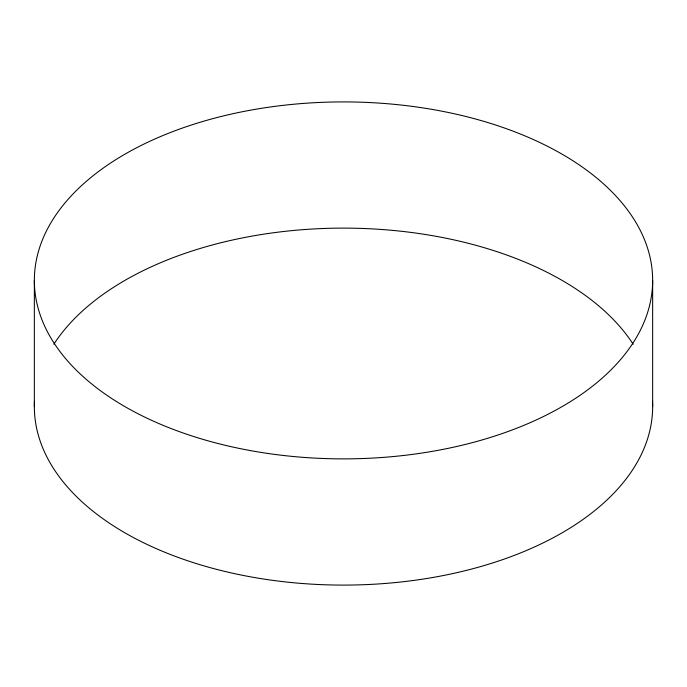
<?xml version="1.0" encoding="UTF-8"?>
<svg xmlns="http://www.w3.org/2000/svg" width="687" height="687" viewBox="0 0 687 687"><rect width="100%" height="100%" fill="white"/><g stroke="black" fill="none" stroke-linecap="round" stroke-linejoin="round"><path stroke-width="1.03" d="M652.65 280.39A309.15 178.483 0 0 1 188.925 434.965A309.15 178.483 0 0 1 188.925 125.824A309.15 178.483 0 0 1 652.65 280.39L652.65 406.61M34.35 280.39L34.35 406.61M652.513 401.294A309.15 178.483 0 0 1 343.5 585.092A309.15 178.483 0 0 1 34.487 401.294M53.844 344.23A309.15 178.483 0 0 1 343.5 228.118A309.15 178.483 0 0 1 633.156 344.23"/></g></svg>
